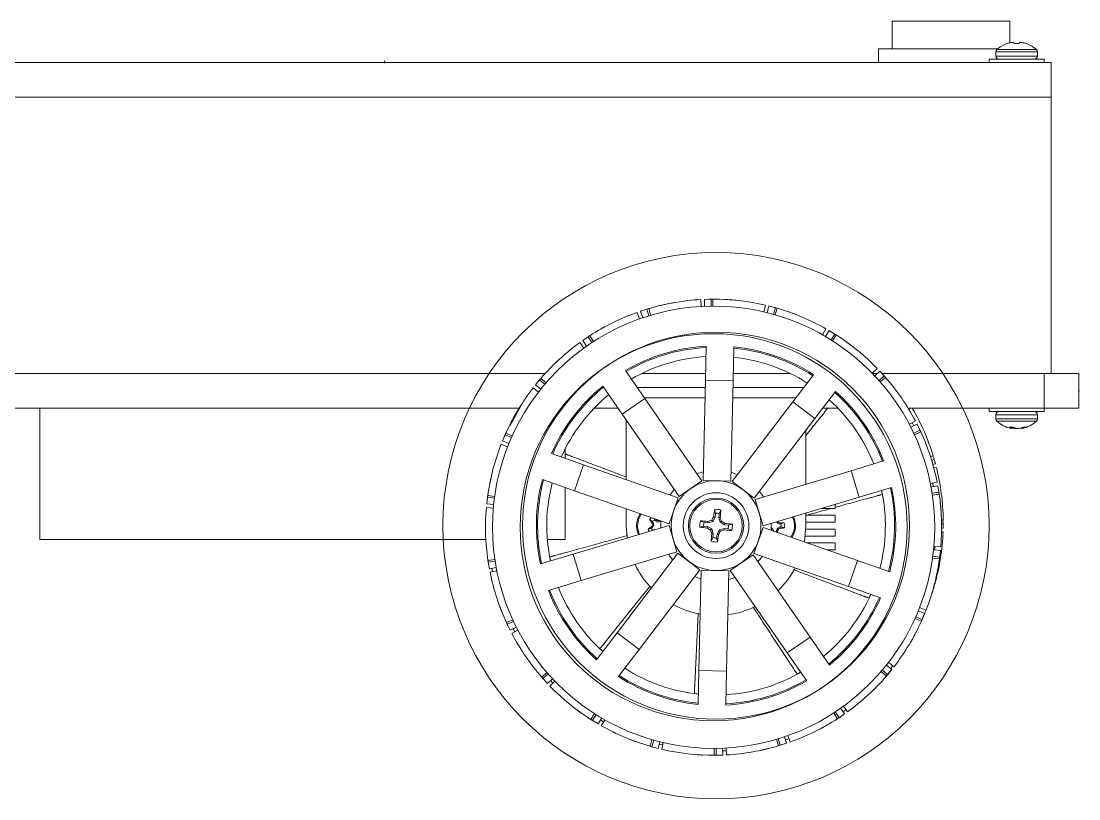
# Model space of a CAD drawing. Header units: inches. Extents: x -1846 to 3013, y 0 to 1997.
# Drawn here: x 1932.3 to 2008.8, y 735.4 to 791.7 of the extents above; entities that cross this region are included whole.
import ezdxf

# ---------------------------------------------------------------- set-up
doc = ezdxf.new("R2010")
doc.units = ezdxf.units.IN
doc.layers.get('0').update_dxf_attribs({"color": 2, "lineweight": 0})

msp = doc.modelspace()

# ---------------------------------------------------------------- linework, layer by layer
for p, q in [((1995.286, 791.679), (1995.286, 789.679)), ((1995.286, 791.679), (2003.786, 791.679)), ((2003.786, 791.679), (2003.786, 790.11)), ((2003.57, 790.054), (2003.595, 790.054)), ((2004.09, 790.136), (2004.097, 790.054)), ((2004.097, 790.054), (2004.475, 790.054)), ((2004.475, 790.054), (2004.482, 790.136)), ((2004.977, 790.054), (2005.002, 790.054)), ((1994.286, 789.679), (1994.286, 788.679)), ((1994.286, 789.679), (2002.921, 789.679)), ((2002.786, 789.458), (2002.786, 789.154)), ((2002.786, 789.458), (2005.786, 789.458)), ((2002.786, 789.154), (2005.786, 789.154)), ((2002.859, 789.624), (2005.713, 789.624)), ((2005.786, 789.154), (2005.786, 789.458)), ((1910.286, 788.679), (2006.786, 788.679)), ((1958.536, 788.679), (1958.475, 788.679)), ((1958.536, 788.679), (1958.536, 788.802)), ((2002.286, 788.929), (2002.286, 788.679)), ((2002.286, 788.929), (2006.286, 788.929)), ((2006.286, 788.679), (2006.286, 788.929)), ((2006.786, 788.679), (2006.786, 786.179)), ((2006.786, 786.179), (1910.286, 786.179)), ((2006.786, 766.179), (2006.786, 786.179)), ((1981.46, 771.039), (1981.432, 771.539)), ((1981.692, 771.551), (1982.174, 771.564)), ((1981.712, 771.051), (1981.692, 771.551)), ((1982.179, 771.064), (1982.174, 771.564)), ((1982.174, 771.564), (1982.308, 771.554)), ((1982.309, 771.064), (1982.308, 771.564)), ((1983.546, 771.522), (1983.692, 771.511)), ((1983.709, 771.509), (1984.077, 771.463)), ((1977.074, 770.695), (1977.533, 770.843)), ((1977.234, 770.222), (1977.074, 770.695)), ((1977.533, 770.843), (1977.717, 770.883)), ((1977.679, 770.365), (1977.533, 770.843)), ((1977.803, 770.402), (1977.661, 770.882)), ((1979.022, 771.224), (1979.388, 771.282)), ((1985.997, 770.645), (1986.111, 771.132)), ((1986.242, 770.586), (1986.364, 771.071)), ((1986.364, 771.071), (1986.829, 770.947)), ((1986.694, 770.466), (1986.829, 770.947)), ((1986.819, 770.43), (1986.958, 770.911)), ((1986.829, 770.947), (1986.955, 770.901)), ((1976.996, 770.139), (1976.829, 770.61)), ((1990.24, 768.989), (1990.486, 769.424)), ((1990.458, 768.863), (1990.711, 769.295)), ((1990.711, 769.295), (1991.123, 769.045)), ((1972.966, 768.018), (1972.673, 768.422)), ((1972.885, 768.573), (1973.283, 768.844)), ((1973.172, 768.164), (1972.885, 768.573)), ((1973.283, 768.844), (1973.448, 768.935)), ((1973.558, 768.427), (1973.283, 768.844)), ((1973.667, 768.498), (1973.395, 768.917)), ((1990.857, 768.621), (1991.123, 769.045)), ((1990.967, 768.552), (1991.236, 768.973)), ((1991.123, 769.045), (1991.231, 768.964)), ((1981.828, 768.159), (1981.772, 765.699)), ((1983.827, 768.114), (1983.772, 765.654)), ((1970.815, 766.854), (1971.092, 767.102)), ((1910.286, 766.179), (1970.164, 766.179)), ((1970.164, 766.179), (1911.462, 766.179)), ((1975.977, 766.403), (1977.379, 764.38)), ((1977.145, 766.179), (1981.783, 766.179)), ((1983.784, 766.179), (1987.927, 766.179)), ((1989.593, 766.097), (1988.102, 764.138)), ((1993.843, 766.205), (1994.202, 766.553)), ((1993.869, 766.179), (1994.184, 766.179)), ((1994.018, 766.023), (1994.382, 766.365)), ((1994.382, 766.365), (1994.707, 766.009)), ((1994.552, 766.179), (2006.786, 766.179)), ((2006.286, 766.179), (1994.552, 766.179)), ((2006.286, 763.679), (2006.286, 766.179)), ((2006.786, 766.179), (2008.786, 766.179)), ((2008.786, 766.179), (2008.786, 763.679)), ((1969.463, 765.357), (1969.768, 765.729)), ((1969.853, 765.045), (1969.463, 765.357)), ((1969.768, 765.729), (1969.901, 765.862)), ((1970.15, 765.406), (1969.768, 765.729)), ((1970.234, 765.505), (1969.855, 765.831)), ((1981.772, 765.699), (1981.609, 758.453)), ((1983.772, 765.654), (1981.772, 765.699)), ((1983.772, 765.654), (1983.609, 758.408)), ((1994.332, 765.678), (1994.707, 766.009)), ((1994.418, 765.58), (1994.795, 765.909)), ((1994.707, 766.009), (1994.787, 765.902)), ((1969.698, 764.847), (1969.302, 765.152)), ((1974.333, 765.264), (1975.735, 763.241)), ((1981.761, 765.179), (1976.825, 765.179)), ((1988.894, 765.179), (1983.761, 765.179)), ((1991.184, 764.885), (1989.693, 762.927)), ((2008.786, 764.929), (2008.725, 764.929)), ((2008.786, 764.929), (2008.786, 765.052)), ((1967.639, 762.421), (1968.551, 764.097)), ((1977.379, 764.38), (1975.735, 763.241)), ((1981.744, 764.429), (1977.345, 764.429)), ((1977.379, 764.38), (1981.506, 758.422)), ((1988.102, 764.138), (1983.711, 758.373)), ((1988.323, 764.429), (1983.744, 764.429)), ((1989.693, 762.927), (1988.102, 764.138)), ((1968.286, 763.679), (1911.462, 763.679)), ((1933.607, 763.679), (1933.607, 754.179)), ((1967.961, 763.124), (1968.157, 763.44)), ((1975.431, 763.679), (1973.715, 763.679)), ((1975.735, 763.241), (1979.862, 757.283)), ((1991.357, 763.679), (1990.266, 763.679)), ((2006.286, 763.679), (1996.432, 763.679)), ((1996.472, 763.612), (1996.585, 763.679)), ((2002.286, 763.679), (2002.286, 763.429)), ((2006.286, 763.429), (2002.286, 763.429)), ((2002.786, 763.204), (2002.786, 762.9)), ((2005.786, 763.204), (2002.786, 763.204)), ((2005.786, 762.9), (2005.786, 763.204)), ((2006.286, 763.429), (2006.286, 763.679)), ((2008.786, 763.679), (2006.286, 763.679)), ((1976.036, 758.513), (1976.036, 762.806)), ((1989.693, 762.927), (1985.302, 757.161)), ((1996.517, 762.518), (1996.959, 762.751)), ((1996.633, 762.294), (1997.079, 762.52)), ((1996.736, 762.631), (1996.85, 762.403)), ((1997.079, 762.52), (1997.29, 762.087)), ((2005.786, 762.9), (2002.786, 762.9)), ((2005.713, 762.734), (2002.859, 762.734)), ((2004.066, 762.304), (2003.75, 762.304)), ((2003.924, 762.304), (2003.917, 762.221)), ((2003.95, 762.304), (2003.941, 762.208)), ((2004.078, 762.297), (2004.08, 762.221)), ((2004.214, 762.232), (2004.214, 762.208)), ((2004.627, 762.256), (2004.631, 762.208)), ((2004.703, 762.282), (2004.707, 762.221)), ((2004.968, 762.304), (2004.761, 762.304)), ((1967.085, 761.306), (1967.274, 761.75)), ((1967.274, 761.75), (1967.364, 761.915)), ((1967.731, 761.547), (1967.274, 761.75)), ((1967.784, 761.666), (1967.329, 761.872)), ((1989.036, 758.174), (1989.036, 762.064)), ((1996.838, 761.874), (1997.29, 762.087)), ((1996.892, 761.757), (1997.347, 761.966)), ((1997.29, 762.087), (1997.337, 761.961)), ((1967.455, 760.883), (1966.989, 761.065)), ((1967.548, 761.117), (1967.085, 761.306)), ((1971.607, 760.712), (1971.607, 760.063)), ((1970.632, 760.404), (1972.956, 759.591)), ((1998.046, 760.181), (1998.241, 760.242)), ((1998.117, 759.899), (1998.326, 759.959)), ((1998.221, 760.235), (1998.326, 759.959)), ((1998.226, 760.237), (1998.256, 760.143)), ((1998.315, 759.956), (1998.412, 759.65)), ((1972.956, 759.591), (1972.295, 757.703)), ((1972.956, 759.591), (1979.796, 757.197)), ((1994.663, 759.864), (1992.305, 759.156)), ((1998.209, 759.596), (1998.412, 759.65)), ((1998.292, 759.352), (1998.477, 759.398)), ((1969.972, 758.517), (1972.295, 757.703)), ((1981.506, 758.422), (1979.862, 757.283)), ((1983.609, 758.408), (1981.609, 758.453)), ((1992.305, 759.156), (1985.364, 757.072)), ((1992.88, 757.24), (1992.305, 759.156)), ((1971.607, 757.944), (1971.607, 754.179)), ((1972.295, 757.703), (1979.135, 755.309)), ((1985.302, 757.161), (1983.711, 758.373)), ((1995.238, 757.948), (1992.88, 757.24)), ((1994.497, 757.726), (1994.575, 757.443)), ((1998.043, 758.228), (1998.533, 758.326)), ((1998.091, 757.98), (1998.583, 758.071)), ((1998.583, 758.071), (1998.664, 757.596)), ((1965.945, 756.75), (1966.002, 757.229)), ((1966.002, 757.229), (1966.041, 757.413)), ((1966.497, 757.163), (1966.002, 757.229)), ((1966.515, 757.292), (1966.02, 757.362)), ((1979.796, 757.197), (1979.135, 755.309)), ((1985.939, 755.156), (1985.364, 757.072)), ((1992.88, 757.24), (1985.939, 755.156)), ((1998.17, 757.52), (1998.664, 757.596)), ((1998.189, 757.391), (1998.684, 757.464)), ((1998.664, 757.596), (1998.673, 757.462)), ((1966.419, 756.448), (1965.921, 756.492)), ((1966.443, 756.699), (1965.945, 756.75)), ((1976.036, 755.179), (1976.036, 756.394)), ((1982.497, 756.075), (1982.433, 756.358)), ((1982.765, 756.046), (1982.888, 756.309)), ((1990.177, 756.429), (1991.161, 756.429)), ((1991.161, 756.724), (1991.161, 756.429)), ((1998.763, 756.839), (1998.8, 756.464)), ((1977.932, 755.481), (1977.726, 755.625)), ((1977.989, 755.404), (1977.907, 755.365)), ((1977.932, 755.481), (1977.989, 755.404)), ((1977.989, 755.404), (1978.034, 755.218)), ((1978.105, 755.608), (1978.084, 755.677)), ((1978.162, 755.53), (1978.105, 755.608)), ((1978.162, 755.53), (1978.224, 755.597)), ((1978.325, 755.43), (1978.162, 755.53)), ((1978.325, 755.43), (1978.34, 755.527)), ((1978.511, 755.475), (1978.325, 755.43)), ((1978.511, 755.475), (1978.482, 755.538)), ((1978.549, 755.504), (1978.511, 755.475)), ((1981.669, 755.408), (1981.405, 755.53)), ((1981.952, 755.377), (1981.669, 755.408)), ((1981.952, 755.377), (1981.942, 755.488)), ((1982.295, 755.478), (1981.952, 755.377)), ((1982.295, 755.478), (1982.219, 755.572)), ((1982.467, 755.792), (1982.295, 755.478)), ((1982.467, 755.792), (1982.361, 755.825)), ((1982.497, 756.075), (1982.467, 755.792)), ((1982.734, 755.763), (1982.765, 756.046)), ((1982.734, 755.763), (1982.845, 755.773)), ((1982.835, 755.42), (1982.734, 755.763)), ((1982.835, 755.42), (1982.929, 755.495)), ((1983.149, 755.248), (1982.835, 755.42)), ((1983.149, 755.248), (1983.182, 755.354)), ((1986.601, 755.353), (1986.533, 755.323)), ((1986.601, 755.353), (1986.599, 755.355)), ((1986.601, 755.355), (1986.601, 755.353)), ((1986.961, 755.364), (1986.921, 755.451)), ((1986.961, 755.364), (1987.028, 755.435)), ((1987.139, 755.296), (1986.961, 755.364)), ((1987.139, 755.296), (1987.154, 755.386)), ((1987.235, 755.299), (1987.471, 755.388)), ((1989.036, 755.179), (1989.036, 756.086)), ((1991.161, 755.929), (1989.036, 755.929)), ((1989.036, 755.429), (1991.161, 755.429)), ((1991.161, 755.929), (1991.161, 755.429)), ((1998.85, 755.601), (1998.972, 755.602)), ((1998.951, 755.602), (1998.974, 755.308)), ((1998.956, 755.602), (1998.958, 755.504)), ((1972.192, 753.117), (1979.133, 755.201)), ((1976.036, 755.179), (1976.097, 754.29)), ((1977.857, 754.998), (1977.616, 754.924)), ((1977.935, 755.055), (1977.857, 754.998)), ((1977.935, 755.055), (1977.868, 755.117)), ((1978.034, 755.218), (1977.935, 755.055)), ((1978.034, 755.218), (1977.938, 755.233)), ((1978.055, 754.878), (1978.061, 754.882)), ((1978.061, 754.882), (1978.107, 754.893)), ((1978.061, 754.882), (1978.062, 754.88)), ((1979.133, 755.201), (1979.708, 753.286)), ((1981.64, 755.14), (1981.356, 755.076)), ((1981.64, 755.14), (1981.923, 755.109)), ((1981.923, 755.109), (1981.89, 755.004)), ((1981.923, 755.109), (1982.237, 754.938)), ((1982.237, 754.938), (1982.143, 754.862)), ((1982.338, 754.595), (1982.227, 754.585)), ((1982.237, 754.938), (1982.338, 754.595)), ((1982.338, 754.595), (1982.307, 754.312)), ((1982.605, 754.566), (1982.777, 754.88)), ((1982.777, 754.88), (1983.12, 754.98)), ((1982.777, 754.88), (1982.853, 754.786)), ((1983.12, 754.98), (1983.13, 754.87)), ((1983.12, 754.98), (1983.403, 754.95)), ((1983.432, 755.218), (1983.149, 755.248)), ((1983.403, 754.95), (1983.667, 754.827)), ((1983.432, 755.218), (1983.716, 755.281)), ((1985.276, 753.16), (1985.937, 755.048)), ((1992.777, 752.654), (1985.937, 755.048)), ((1986.533, 755.023), (1986.611, 754.993)), ((1986.611, 754.993), (1986.544, 754.922)), ((1986.611, 754.993), (1986.69, 754.819)), ((1986.69, 754.819), (1986.63, 754.805)), ((1986.69, 754.819), (1986.691, 754.784)), ((1986.904, 754.826), (1986.971, 755.004)), ((1986.904, 754.826), (1986.993, 754.811)), ((1986.907, 754.729), (1986.904, 754.826)), ((1986.907, 754.729), (1986.916, 754.705)), ((1986.971, 755.004), (1987.146, 755.082)), ((1986.971, 755.004), (1987.043, 754.937)), ((1987.235, 755.299), (1987.139, 755.296)), ((1987.146, 755.082), (1987.242, 755.085)), ((1987.146, 755.082), (1987.166, 754.994)), ((1987.242, 755.085), (1987.482, 755.01)), ((1991.161, 754.929), (1989.031, 754.929)), ((1991.161, 754.929), (1991.161, 754.429)), ((1998.84, 755.308), (1998.974, 755.308)), ((1998.854, 754.989), (1998.969, 754.987)), ((1998.856, 754.731), (1998.961, 754.727)), ((1998.962, 755.308), (1998.969, 754.987)), ((1933.607, 754.179), (1965.883, 754.179)), ((1970.327, 754.179), (1971.607, 754.179)), ((1982.307, 754.312), (1982.184, 754.048)), ((1982.575, 754.283), (1982.605, 754.566)), ((1982.575, 754.283), (1982.639, 753.999)), ((1982.605, 754.566), (1982.711, 754.533)), ((1988.993, 754.429), (1991.161, 754.429)), ((1991.161, 753.929), (1989.135, 753.929)), ((1991.161, 753.929), (1991.161, 753.429)), ((1969.834, 752.41), (1972.192, 753.117)), ((1972.192, 753.117), (1972.767, 751.202)), ((1972.767, 751.202), (1979.708, 753.286)), ((1975.379, 747.431), (1979.77, 753.197)), ((1979.77, 753.197), (1981.361, 751.985)), ((1983.566, 751.935), (1985.21, 753.074)), ((1989.337, 747.117), (1985.21, 753.074)), ((1992.116, 750.766), (1985.276, 753.16)), ((1990.563, 753.429), (1991.161, 753.429)), ((1998.275, 753.43), (1998.773, 753.379)), ((1998.299, 753.681), (1998.797, 753.637)), ((1998.382, 753.672), (1998.353, 753.421)), ((1998.773, 753.379), (1998.716, 752.9)), ((1966.529, 752.738), (1966.034, 752.665)), ((1966.054, 752.533), (1966.041, 752.721)), ((1966.549, 752.61), (1966.054, 752.533)), ((1966.135, 752.058), (1966.054, 752.533)), ((1970.575, 752.632), (1970.497, 752.915)), ((1992.116, 750.766), (1992.777, 752.654)), ((1995.1, 751.841), (1992.777, 752.654)), ((1998.203, 752.837), (1998.698, 752.767)), ((1998.221, 752.966), (1998.716, 752.9)), ((1998.716, 752.9), (1998.688, 752.769)), ((1966.627, 752.149), (1966.135, 752.058)), ((1966.675, 751.902), (1966.185, 751.803)), ((1966.305, 752.089), (1966.358, 751.838)), ((1976.97, 746.219), (1981.361, 751.985)), ((1981.3, 744.704), (1981.463, 751.949)), ((1981.463, 751.949), (1983.463, 751.904)), ((1983.3, 744.659), (1983.463, 751.904)), ((1987.693, 745.978), (1983.566, 751.935)), ((1998.48, 751.548), (1998.448, 751.405)), ((1970.409, 750.494), (1972.767, 751.202)), ((1994.44, 749.953), (1992.116, 750.766)), ((1998.346, 750.951), (1998.285, 750.662)), ((1998.353, 750.954), (1998.326, 750.855)), ((1998.339, 750.953), (1998.367, 750.945)), ((1993.71, 750.209), (1993.606, 749.934)), ((1998.098, 750.112), (1998.109, 750.108)), ((1998.289, 750.72), (1998.19, 750.355)), ((1966.896, 749.308), (1966.846, 749.445)), ((1997.264, 749.246), (1997.729, 749.064)), ((1996.934, 748.463), (1997.389, 748.257)), ((1996.987, 748.582), (1997.444, 748.379)), ((1997.17, 749.012), (1997.633, 748.823)), ((1997.633, 748.823), (1997.444, 748.379)), ((1967.428, 748.042), (1967.362, 748.218)), ((1967.826, 748.372), (1967.372, 748.163)), ((1967.881, 748.255), (1967.428, 748.042)), ((1967.64, 747.609), (1967.428, 748.042)), ((1968.086, 747.835), (1967.64, 747.609)), ((1967.859, 747.72), (1967.98, 747.494)), ((1997.444, 748.379), (1997.38, 748.261)), ((1968.201, 747.611), (1967.759, 747.378)), ((1973.888, 745.473), (1975.379, 747.431)), ((1975.379, 747.431), (1976.97, 746.219)), ((1987.693, 745.978), (1989.337, 747.117)), ((1990.739, 745.093), (1989.337, 747.117)), ((1996.836, 747.148), (1996.765, 747.021)), ((1997.119, 747.689), (1996.946, 747.353)), ((1974.356, 746.088), (1974.127, 746.271)), ((1975.479, 744.261), (1976.97, 746.219)), ((1989.095, 743.955), (1987.693, 745.978)), ((1969.144, 745.184), (1969.057, 745.302)), ((1981.245, 742.243), (1981.3, 744.704)), ((1981.3, 744.704), (1983.3, 744.659)), ((1983.244, 742.198), (1983.3, 744.659)), ((1994.568, 744.723), (1994.95, 744.4)), ((1994.865, 745.084), (1995.256, 744.772)), ((1995.256, 744.772), (1994.95, 744.4)), ((1995.021, 745.283), (1995.416, 744.977)), ((1995.168, 744.84), (1995.332, 745.04)), ((1970.011, 744.12), (1969.898, 744.27)), ((1970.3, 744.549), (1969.923, 744.22)), ((1970.386, 744.451), (1970.011, 744.12)), ((1970.336, 743.764), (1970.011, 744.12)), ((1970.701, 744.106), (1970.336, 743.764)), ((1970.875, 743.924), (1970.516, 743.576)), ((1970.555, 743.97), (1970.733, 743.787)), ((1988.655, 744.59), (1988.409, 744.429)), ((1994.484, 744.625), (1994.863, 744.298)), ((1994.95, 744.4), (1994.855, 744.305)), ((1981.262, 743.016), (1980.969, 743.029)), ((1973.751, 741.578), (1973.482, 741.156)), ((1991.051, 741.632), (1991.323, 741.212)), ((1991.16, 741.703), (1991.435, 741.285)), ((1991.546, 741.965), (1991.834, 741.556)), ((1991.72, 741.714), (1991.933, 741.861)), ((1991.752, 742.112), (1992.045, 741.707)), ((1973.595, 741.084), (1973.444, 741.197)), ((1973.861, 741.508), (1973.595, 741.084)), ((1974.007, 740.835), (1973.595, 741.084)), ((1974.26, 741.266), (1974.007, 740.835)), ((1974.479, 741.14), (1974.232, 740.705)), ((1991.435, 741.285), (1991.27, 741.195)), ((1991.834, 741.556), (1991.435, 741.285)), ((1976.584, 739.608), (1976.447, 739.66)), ((1977.899, 739.699), (1977.76, 739.218)), ((1978.024, 739.663), (1977.889, 739.182)), ((1978.476, 739.543), (1978.354, 739.058)), ((1978.721, 739.484), (1978.607, 738.997)), ((1986.915, 739.727), (1987.057, 739.248)), ((1987.039, 739.764), (1987.185, 739.286)), ((1987.185, 739.286), (1987.054, 739.257)), ((1987.644, 739.434), (1987.185, 739.286)), ((1987.484, 739.908), (1987.644, 739.434)), ((1987.558, 739.683), (1987.802, 739.764)), ((1987.722, 739.99), (1987.89, 739.519)), ((1977.889, 739.182), (1977.712, 739.247)), ((1978.354, 739.058), (1977.889, 739.182)), ((1982.409, 739.065), (1982.411, 738.565)), ((1982.545, 738.566), (1982.411, 738.575)), ((1982.539, 739.066), (1982.545, 738.566)), ((1983.026, 738.578), (1982.545, 738.566)), ((1983.006, 739.078), (1983.026, 738.578)), ((1983.258, 739.09), (1983.286, 738.591))]:
    msp.add_line(p, q)
at = {"flags": 128}
for points in [[(1998.212, 758.262), (1998.255, 758.017), (1998.256, 758.01)], [(1978.224, 755.597), (1978.199, 755.629), (1978.191, 755.64)], [(1986.871, 754.721), (1986.88, 754.723), (1986.907, 754.729)], [(1988.928, 754.001), (1988.97, 754.254), (1989.036, 755.179)], [(1997.923, 749.585), (1997.949, 749.656), (1998.109, 750.108)], [(1997.487, 748.536), (1997.59, 748.767), (1997.718, 749.067)], [(1974.174, 741.119), (1974.188, 741.111), (1974.395, 740.993)], [(1978.435, 739.382), (1978.543, 739.355), (1978.683, 739.321)], [(1983.013, 738.889), (1983.217, 738.897), (1983.269, 738.899)]]:
    msp.add_lwpolyline(points, dxfattribs=at)
for centre, radius in [((1982.536, 755.179), 19.764), ((1982.359, 755.065), 16), ((1982.536, 755.179), 14), ((1982.359, 755.065), 14), ((1982.536, 755.179), 3.25), ((1982.536, 755.179), 2.375), ((1982.536, 755.179), 2), ((1982.536, 755.179), 1.9)]:
    msp.add_circle(centre, radius)
for centre, radius, start, end in [((2004.286, 788.066), 2.113, 109.82503, 132.49273), ((2004.286, 788.05), 2.119, 100.1662, 109.02704), ((2004.161, 788.362), 1.791, 93.96401, 97.98421), ((2003.978, 789.799), 0.355, 71.73106, 80.54851), ((2004.594, 789.799), 0.355, 99.45149, 108.26894), ((2004.411, 788.362), 1.791, 82.01579, 86.03599), ((2004.286, 788.05), 2.119, 70.97296, 79.8338), ((2004.286, 788.066), 2.113, 47.50727, 70.17497), ((2003.011, 789.458), 0.225, 132.49273, 180), ((2003.011, 789.154), 0.225, 180, 270), ((2005.561, 789.154), 0.225, 270, 0), ((2005.561, 789.458), 0.225, 0, 47.50727), ((1982.359, 755.065), 16.5, 93.21998, 106.54267), ((1982.359, 755.065), 16.5, 90.1789, 91.20245), ((1982.359, 755.065), 16.5, 76.85634, 90.17904), ((1982.359, 755.065), 16.5, 106.54267, 107.56608), ((1982.359, 755.065), 16.5, 73.81527, 74.83881), ((1982.359, 755.065), 16.5, 60.49271, 73.8154), ((1982.359, 755.065), 16.5, 109.58362, 122.90631), ((1982.359, 755.065), 16.5, 57.45163, 58.47517), ((1982.359, 755.065), 16.5, 125.94725, 139.26995), ((1982.359, 755.065), 16.5, 122.90631, 123.92972), ((1982.359, 755.065), 16.5, 44.12907, 57.45176), ((1982.536, 755.179), 13, 93.12253, 120.29908), ((1982.536, 755.179), 12.913, 93.15248, 120.26913), ((1982.536, 755.179), 12.913, 57.15248, 84.26913), ((1982.536, 755.179), 13, 57.12253, 84.29908), ((1982.536, 755.179), 12.25, 93.39322, 120.02839), ((1982.536, 755.179), 12.25, 57.39322, 84.02839), ((1982.359, 755.065), 16.5, 41.08799, 42.11154), ((1982.359, 755.065), 16.5, 139.26995, 140.29336), ((1982.359, 755.065), 16.5, 27.76544, 41.08813), ((1982.359, 755.065), 16.5, 142.31089, 155.63358), ((1982.536, 755.179), 13, 129.12253, 156.29908), ((1982.536, 755.179), 12.913, 129.15248, 156.26913), ((1982.536, 755.179), 12.25, 129.39322, 156.02839), ((1982.536, 755.179), 12.913, 21.15248, 48.26913), ((1982.536, 755.179), 13, 21.12253, 48.29908), ((1982.536, 755.179), 12.25, 21.39322, 48.02839), ((1982.474, 755.38), 16.5, 17.13641, 30.196), ((2003.011, 763.204), 0.225, 90, 180), ((2005.561, 763.204), 0.225, 0, 90), ((1982.359, 755.065), 16.5, 24.72436, 25.7479), ((2003.011, 762.9), 0.225, 180, 227.50727), ((2004.286, 764.291), 2.113, 227.50727, 259.26003), ((2004.148, 762.901), 0.718, 236.28144, 251.20099), ((2004.409, 763.771), 1.584, 252.9844, 258.01562), ((2004.509, 763.03), 0.851, 238.6315, 251.9554), ((2004.156, 763.797), 1.61, 282.02626, 292.05506), ((2004.286, 764.291), 2.113, 280.73997, 312.49273), ((2004.392, 763.673), 1.485, 282.23107, 292.81798), ((2005.561, 762.9), 0.225, 312.49273, 0), ((1982.359, 755.065), 16.5, 155.63358, 156.65699), ((1982.359, 755.065), 16.5, 11.4018, 24.72449), ((2004.017, 762.873), 0.669, 256.90109, 263.47837), ((2003.973, 762.295), 0.0924, 232.89276, 249.89323), ((2004.347, 764.258), 2.054, 262.53655, 266.28285), ((2004.1, 763.676), 1.472, 274.41147, 277.24243), ((2004.472, 763.681), 1.477, 261.1799, 265.5848), ((2004.225, 764.258), 2.054, 273.71715, 277.46345), ((2004.555, 762.873), 0.669, 276.52163, 283.09891), ((1982.359, 755.065), 16.5, 158.67453, 171.99722), ((1982.474, 755.38), 16.5, 0.77277, 14.09547), ((1982.536, 755.179), 13, 165.12253, 192.29908), ((1982.536, 755.179), 12.913, 165.15248, 192.26913), ((1982.536, 755.179), 4, 103.18832, 110.23329), ((1982.536, 755.179), 4, 67.18832, 74.23329), ((1982.536, 755.179), 12.25, 165.39322, 192.02839), ((1982.536, 755.179), 4, 139.18832, 146.23329), ((1982.536, 755.179), 4, 31.18832, 38.23329), ((1982.536, 755.179), 12.25, 345.39322, 12.02839), ((1982.536, 755.179), 12.913, 345.15248, 12.26913), ((1982.536, 755.179), 13, 345.12253, 12.29908), ((1982.359, 755.065), 16.5, 8.36072, 9.38427), ((1982.359, 755.065), 16.5, 171.99722, 173.02063), ((1982.359, 755.065), 16.5, 355.03816, 8.36085), ((1982.359, 755.065), 16.5, 175.03816, 188.36085), ((2011.58, 752.129), 29.451, 171.74382, 172.79102), ((1982.536, 755.179), 1.184, 72.72496, 94.9745), ((1953.51, 758.387), 29.451, 354.90844, 355.95563), ((1978.286, 755.179), 1.5, 145.08899, 205.22377), ((1978.286, 755.179), 1.427, 144.2676, 205.66283), ((1978.286, 755.179), 0.716, 126.39238, 141.44042), ((1995.813, 768.02), 21.927, 214.42173, 215.24978), ((2001.139, 760.727), 23.843, 192.99487, 193.32112), ((1978.286, 755.179), 0.465, 112.8409, 139.44096), ((1966.046, 735.098), 23.843, 58.96074, 59.28699), ((1983.834, 732.326), 23.843, 102.99487, 103.32112), ((1982.536, 755.179), 4, 175.18832, 182.23329), ((1982.536, 755.179), 1.184, 162.72496, 184.9745), ((1979.328, 726.152), 29.451, 84.90844, 85.95563), ((1982.536, 755.179), 0.897, 165.21071, 182.48874), ((1991.771, 723.684), 33.288, 106.67496, 107.17398), ((2011.341, 739.446), 33.288, 150.52547, 151.0245), ((1982.536, 755.179), 0.897, 75.21071, 92.48874), ((1951.041, 745.944), 33.288, 16.67496, 17.17398), ((1966.803, 726.374), 33.288, 60.52547, 61.0245), ((1979.486, 726.135), 29.451, 81.74382, 82.79102), ((1965.215, 745.48), 23.978, 24.5323, 24.64274), ((1978.441, 733.193), 23.843, 68.56601, 68.89226), ((1987.468, 733.462), 21.927, 89.99287, 90.82092), ((1986.786, 755.179), 0.716, 346.41258, 17.01156), ((1986.786, 755.179), 1.427, 324.2676, 25.66283), ((1986.786, 755.179), 1.5, 325.08899, 25.22377), ((1991.074, 737.613), 21.927, 127.03208, 127.86013), ((1978.286, 755.179), 0.716, 200.84144, 214.7658), ((1978.286, 755.179), 0.465, 202.8409, 225.21444), ((1998.366, 742.939), 23.843, 148.96074, 149.28699), ((1985.586, 784.222), 29.451, 261.74382, 262.79102), ((1998.269, 783.983), 33.288, 240.52547, 241.0245), ((2014.031, 764.414), 33.288, 196.67496, 197.17398), ((2011.562, 751.971), 29.451, 174.90844, 175.95563), ((1953.731, 770.912), 33.288, 330.52547, 331.0245), ((1973.301, 786.674), 33.288, 286.67496, 287.17398), ((1985.744, 784.205), 29.451, 264.90844, 265.95563), ((1982.536, 755.179), 0.897, 345.21071, 2.48874), ((1982.536, 755.179), 1.184, 342.72496, 4.9745), ((1982.536, 755.179), 4, 355.18832, 2.23329), ((2008.235, 764.822), 23.843, 204.53188, 204.85813), ((1964.8, 763.523), 23.843, 338.56601, 338.89226), ((1964.352, 754.489), 22.643, 0.47844, 0.81455), ((1977.143, 776.627), 23.843, 294.53188, 294.85813), ((1986.17, 776.898), 21.927, 272.60322, 273.43127), ((1986.786, 755.179), 0.465, 348.41204, 15.0121), ((1982.474, 755.38), 16.5, 344.40914, 357.73183), ((1982.536, 755.179), 1.184, 252.72496, 274.9745), ((1982.536, 755.179), 0.897, 255.21071, 272.48874), ((1953.492, 758.228), 29.451, 351.74382, 352.79102), ((1982.536, 755.179), 4, 211.18832, 218.23329), ((1982.359, 755.065), 16.5, 351.99709, 353.02063), ((1982.359, 755.065), 16.5, 188.36085, 189.38427), ((1982.536, 755.179), 6.5, 205.56069, 223.86092), ((1982.536, 755.179), 4, 319.18832, 326.23329), ((1982.359, 755.065), 16.5, 338.67453, 351.99722), ((1982.359, 755.065), 16.5, 191.4018, 204.72449), ((1982.536, 755.179), 6.5, 313.56069, 331.86092), ((1982.536, 755.179), 4, 247.18832, 254.23329), ((1982.536, 755.179), 4, 283.18832, 290.23329), ((1982.536, 755.179), 13, 201.12253, 228.29908), ((1982.536, 755.179), 12.913, 201.15248, 228.26913), ((1982.536, 755.179), 12.25, 201.39322, 228.02839), ((1982.536, 755.179), 12.25, 309.39322, 336.02839), ((1982.536, 755.179), 6.5, 241.56069, 259.86092), ((1982.536, 755.179), 6.5, 277.56069, 295.86092), ((1982.536, 755.179), 12.913, 309.15248, 336.26913), ((1982.536, 755.179), 13, 309.12253, 336.29908), ((1982.359, 755.065), 16.5, 335.63345, 336.65699), ((1982.359, 755.065), 16.5, 204.72449, 205.7479), ((1982.359, 755.065), 16.5, 322.31089, 335.63358), ((1982.359, 755.065), 16.5, 207.76544, 221.08813), ((1982.536, 755.179), 12.25, 237.39322, 264.02839), ((1982.359, 755.065), 16.5, 221.08813, 222.11154), ((1982.536, 755.179), 13, 237.12253, 264.29908), ((1982.536, 755.179), 12.913, 237.15248, 264.26913), ((1982.536, 755.179), 13, 273.12253, 300.29908), ((1982.536, 755.179), 12.913, 273.15248, 300.26913), ((1982.536, 755.179), 12.25, 273.39322, 300.02839), ((1982.359, 755.065), 16.5, 305.94725, 319.26995), ((1982.359, 755.065), 16.5, 319.26981, 320.29336), ((1982.359, 755.065), 16.5, 224.12907, 237.45176), ((1982.359, 755.065), 16.5, 237.45176, 238.47517), ((1982.359, 755.065), 16.5, 289.58362, 302.90631), ((1982.359, 755.065), 16.5, 302.90631, 303.92972), ((1982.359, 755.065), 16.5, 240.49271, 253.8154), ((1982.359, 755.065), 16.5, 286.54254, 287.56608), ((1982.359, 755.065), 16.5, 253.8154, 254.83881), ((1982.359, 755.065), 16.5, 256.85634, 270.17904), ((1982.359, 755.065), 16.5, 270.1789, 271.20245), ((1982.359, 755.065), 16.5, 273.21998, 286.54267)]:
    msp.add_arc(centre, radius, start, end)
for points, knots in [([(1983.168, 771.545), (1983.175, 771.544), (1983.189, 771.544), (1983.307, 771.537), (1983.43, 771.53), (1983.526, 771.523), (1983.546, 771.522)], [0, 0, 0, 0, 0.304092, 0.60952, 0.917222, 1, 1, 1, 1]), ([(1978.492, 771.105), (1978.499, 771.107), (1978.513, 771.11), (1978.628, 771.137), (1978.748, 771.165), (1978.841, 771.185), (1978.861, 771.189)], [0, 0, 0, 0, 0.3040915, 0.6095198, 0.9172221, 1, 1, 1, 1]), ([(1987.778, 770.649), (1987.785, 770.647), (1987.799, 770.642), (1987.909, 770.603), (1988.026, 770.562), (1988.115, 770.528), (1988.134, 770.521)], [0, 0, 0, 0, 0.304092, 0.60952, 0.917222, 1, 1, 1, 1]), ([(1974.13, 769.366), (1974.136, 769.37), (1974.148, 769.377), (1974.251, 769.435), (1974.358, 769.496), (1974.442, 769.541), (1974.46, 769.551)], [0, 0, 0, 0, 0.3040915, 0.6095198, 0.9172221, 1, 1, 1, 1]), ([(1991.95, 768.491), (1991.955, 768.487), (1991.967, 768.479), (1992.062, 768.41), (1992.162, 768.337), (1992.239, 768.28), (1992.255, 768.267)], [0, 0, 0, 0, 0.304092, 0.60952, 0.917222, 1, 1, 1, 1]), ([(1970.434, 766.468), (1970.439, 766.473), (1970.449, 766.484), (1970.53, 766.568), (1970.617, 766.657), (1970.684, 766.724), (1970.699, 766.739)], [0, 0, 0, 0, 0.3040915, 0.6095198, 0.9172221, 1, 1, 1, 1]), ([(1995.344, 765.245), (1995.348, 765.24), (1995.357, 765.229), (1995.429, 765.136), (1995.505, 765.038), (1995.562, 764.961), (1995.574, 764.945)], [0, 0, 0, 0, 0.304092, 0.60952, 0.917222, 1, 1, 1, 1]), ([(1990.619, 763.679), (1990.608, 763.666), (1990.556, 763.601), (1990.473, 763.497), (1990.253, 763.221), (1989.909, 762.791), (1989.468, 762.24), (1989.18, 761.881), (1989.036, 761.701)], [0, 0, 0, 0, 0.026414, 0.130581, 0.273438, 0.533693, 0.765507, 1, 1, 1, 1]), ([(1967.704, 762.647), (1967.708, 762.653), (1967.714, 762.666), (1967.769, 762.77), (1967.826, 762.879), (1967.872, 762.963), (1967.882, 762.981)], [0, 0, 0, 0, 0.304092, 0.60952, 0.917222, 1, 1, 1, 1]), ([(1997.778, 761.547), (1997.781, 761.54), (1997.786, 761.527), (1997.829, 761.418), (1997.875, 761.303), (1997.908, 761.213), (1997.915, 761.194)], [0, 0, 0, 0, 0.3040915, 0.6095198, 0.9172221, 1, 1, 1, 1]), ([(1997.686, 761.175), (1997.689, 761.168), (1997.694, 761.155), (1997.737, 761.045), (1997.782, 760.93), (1997.815, 760.841), (1997.822, 760.822)], [0, 0, 0, 0, 0.304092, 0.60952, 0.917222, 1, 1, 1, 1]), ([(1971.607, 760.37), (1971.609, 760.37), (1971.622, 760.365), (1971.652, 760.353), (1971.698, 760.336), (1971.747, 760.317), (1971.794, 760.3), (1971.892, 760.263), (1972.008, 760.219), (1972.176, 760.156), (1972.5, 760.033), (1973.018, 759.838), (1973.68, 759.588), (1974.333, 759.342), (1974.976, 759.099), (1975.545, 758.885), (1975.895, 758.753), (1976.036, 758.7)], [0, 0, 0, 0, 0.002147, 0.012582, 0.022381, 0.031471, 0.041162, 0.052138, 0.104696, 0.162906, 0.242736, 0.38817, 0.51771, 0.650473, 0.782327, 0.912601, 1, 1, 1, 1]), ([(1966.162, 758.211), (1966.163, 758.218), (1966.166, 758.232), (1966.189, 758.347), (1966.213, 758.468), (1966.234, 758.562), (1966.239, 758.581)], [0, 0, 0, 0, 0.304092, 0.60952, 0.917222, 1, 1, 1, 1]), ([(1994.575, 757.443), (1994.544, 757.434), (1994.505, 757.423), (1994.427, 757.402), (1994.383, 757.39), (1994.335, 757.377), (1994.285, 757.363), (1994.237, 757.35), (1994.136, 757.322), (1994.016, 757.289), (1993.843, 757.242), (1993.508, 757.15), (1992.974, 757.004), (1992.292, 756.817), (1991.689, 756.651), (1991.313, 756.548), (1991.161, 756.507)], [0, 0, 0, 0, 0.061295, 0.077572, 0.090595, 0.102824, 0.114169, 0.126264, 0.139962, 0.205555, 0.278202, 0.37783, 0.559334, 0.721002, 0.886693, 1, 1, 1, 1]), ([(1998.895, 756.985), (1998.896, 756.978), (1998.898, 756.964), (1998.908, 756.847), (1998.919, 756.724), (1998.926, 756.629), (1998.928, 756.608)], [0, 0, 0, 0, 0.304092, 0.60952, 0.917222, 1, 1, 1, 1]), ([(1990.877, 756.429), (1990.685, 756.376), (1990.275, 756.264), (1989.655, 756.094), (1989.241, 755.98), (1989.036, 755.924)], [0, 0, 0, 0, 0.309573, 0.657454, 1, 1, 1, 1]), ([(1998.787, 756.609), (1998.787, 756.602), (1998.789, 756.588), (1998.799, 756.471), (1998.81, 756.348), (1998.816, 756.252), (1998.817, 756.232)], [0, 0, 0, 0, 0.304092, 0.60952, 0.917222, 1, 1, 1, 1]), ([(1965.932, 753.52), (1965.931, 753.527), (1965.929, 753.541), (1965.919, 753.658), (1965.908, 753.781), (1965.902, 753.877), (1965.901, 753.897)], [0, 0, 0, 0, 0.304092, 0.60952, 0.917222, 1, 1, 1, 1]), ([(1970.497, 752.915), (1970.528, 752.923), (1970.567, 752.934), (1970.645, 752.955), (1970.689, 752.968), (1970.737, 752.981), (1970.787, 752.995), (1970.835, 753.008), (1970.936, 753.035), (1971.056, 753.068), (1971.229, 753.116), (1971.564, 753.207), (1972.098, 753.354), (1972.78, 753.541), (1973.453, 753.725), (1974.116, 753.907), (1974.771, 754.087), (1975.452, 754.273), (1975.899, 754.396), (1976.138, 754.461)], [0, 0, 0, 0, 0.039286, 0.049718, 0.058065, 0.065903, 0.073174, 0.080926, 0.089705, 0.131745, 0.178307, 0.242162, 0.358492, 0.46211, 0.568305, 0.673773, 0.777977, 0.881417, 1, 1, 1, 1]), ([(1993.606, 749.934), (1993.576, 749.945), (1993.538, 749.96), (1993.463, 749.988), (1993.42, 750.004), (1993.374, 750.022), (1993.325, 750.04), (1993.278, 750.058), (1993.18, 750.095), (1993.064, 750.139), (1992.896, 750.202), (1992.572, 750.324), (1992.054, 750.52), (1991.392, 750.769), (1990.739, 751.016), (1990.095, 751.258), (1989.459, 751.498), (1988.801, 751.746), (1988.369, 751.909), (1988.139, 751.996)], [0, 0, 0, 0, 0.039322, 0.049764, 0.058119, 0.065964, 0.073242, 0.081001, 0.089789, 0.131868, 0.178473, 0.242387, 0.358826, 0.46254, 0.568834, 0.674401, 0.778702, 0.882238, 1, 1, 1, 1]), ([(1998.556, 751.918), (1998.555, 751.911), (1998.552, 751.897), (1998.529, 751.782), (1998.505, 751.661), (1998.484, 751.568), (1998.48, 751.548)], [0, 0, 0, 0, 0.304092, 0.60952, 0.917222, 1, 1, 1, 1]), ([(1998.676, 752.257), (1998.669, 752.226), (1998.657, 752.162), (1998.632, 752.036), (1998.612, 751.943), (1998.607, 751.923)], [0, 0, 0, 0, 0.438891, 0.881051, 1, 1, 1, 1]), ([(1974.127, 746.271), (1974.147, 746.296), (1974.172, 746.328), (1974.223, 746.391), (1974.251, 746.426), (1974.282, 746.465), (1974.315, 746.506), (1974.346, 746.545), (1974.412, 746.627), (1974.489, 746.724), (1974.601, 746.863), (1974.818, 747.135), (1975.164, 747.567), (1975.606, 748.119), (1976.042, 748.664), (1976.472, 749.201), (1976.896, 749.732), (1977.337, 750.282), (1977.626, 750.644), (1977.78, 750.837)], [0, 0, 0, 0, 0.0392939, 0.0497285, 0.0580772, 0.0659167, 0.0731896, 0.0809432, 0.0897246, 0.1317738, 0.1783452, 0.2422137, 0.3585693, 0.4622089, 0.5684273, 0.6739178, 0.7781446, 0.8816065, 1, 1, 1, 1]), ([(1967.032, 748.954), (1967.029, 748.961), (1967.024, 748.974), (1966.981, 749.084), (1966.936, 749.199), (1966.903, 749.289), (1966.896, 749.308)], [0, 0, 0, 0, 0.304092, 0.60952, 0.917222, 1, 1, 1, 1]), ([(1988.409, 744.429), (1988.392, 744.455), (1988.369, 744.489), (1988.325, 744.557), (1988.3, 744.595), (1988.273, 744.636), (1988.244, 744.68), (1988.217, 744.721), (1988.159, 744.809), (1988.091, 744.913), (1987.992, 745.063), (1987.802, 745.353), (1987.497, 745.815), (1987.109, 746.406), (1986.725, 746.989), (1986.347, 747.564), (1985.974, 748.132), (1985.594, 748.709), (1985.347, 749.086), (1985.218, 749.281)], [0, 0, 0, 0, 0.0395421, 0.0500425, 0.0584439, 0.0663329, 0.0736517, 0.0814543, 0.0902911, 0.1326059, 0.1794714, 0.2437432, 0.3608334, 0.4651275, 0.5720166, 0.6781733, 0.7830582, 0.8871734, 1, 1, 1, 1]), ([(1980.969, 743.029), (1980.97, 743.062), (1980.972, 743.102), (1980.976, 743.182), (1980.978, 743.228), (1980.98, 743.278), (1980.983, 743.33), (1980.985, 743.38), (1980.99, 743.485), (1980.996, 743.609), (1981.004, 743.787), (1981.02, 744.134), (1981.046, 744.687), (1981.079, 745.394), (1981.111, 746.091), (1981.143, 746.778), (1981.175, 747.457), (1981.207, 748.151), (1981.229, 748.604), (1981.24, 748.841)], [0, 0, 0, 0, 0.039478, 0.049961, 0.058349, 0.066225, 0.073532, 0.081322, 0.090144, 0.13239, 0.179179, 0.243347, 0.360246, 0.464371, 0.571086, 0.67707, 0.781784, 0.88573, 1, 1, 1, 1]), ([(1997.014, 747.482), (1997.011, 747.476), (1997.004, 747.464), (1996.95, 747.359), (1996.892, 747.25), (1996.846, 747.166), (1996.836, 747.149)], [0, 0, 0, 0, 0.3040915, 0.6095198, 0.9172221, 1, 1, 1, 1]), ([(1969.374, 744.884), (1969.37, 744.889), (1969.361, 744.901), (1969.289, 744.994), (1969.214, 745.091), (1969.157, 745.168), (1969.145, 745.184)], [0, 0, 0, 0, 0.3040915, 0.6095198, 0.9172221, 1, 1, 1, 1]), ([(1994.284, 743.661), (1994.279, 743.656), (1994.269, 743.645), (1994.188, 743.561), (1994.102, 743.472), (1994.034, 743.405), (1994.019, 743.391)], [0, 0, 0, 0, 0.304092, 0.60952, 0.917222, 1, 1, 1, 1]), ([(1972.769, 741.638), (1972.763, 741.642), (1972.751, 741.65), (1972.656, 741.719), (1972.556, 741.792), (1972.48, 741.849), (1972.463, 741.862)], [0, 0, 0, 0, 0.3040915, 0.6095198, 0.9172221, 1, 1, 1, 1]), ([(1990.588, 740.763), (1990.582, 740.76), (1990.57, 740.752), (1990.468, 740.694), (1990.36, 740.634), (1990.276, 740.588), (1990.258, 740.578)], [0, 0, 0, 0, 0.304092, 0.60952, 0.917222, 1, 1, 1, 1]), ([(1976.94, 739.48), (1976.933, 739.482), (1976.92, 739.487), (1976.809, 739.526), (1976.692, 739.568), (1976.603, 739.601), (1976.584, 739.609)], [0, 0, 0, 0, 0.304092, 0.60952, 0.917222, 1, 1, 1, 1]), ([(1981.55, 738.584), (1981.543, 738.585), (1981.529, 738.585), (1981.411, 738.592), (1981.288, 738.599), (1981.193, 738.606), (1981.172, 738.608)], [0, 0, 0, 0, 0.304092, 0.60952, 0.917222, 1, 1, 1, 1]), ([(1986.226, 739.024), (1986.219, 739.022), (1986.205, 739.019), (1986.091, 738.992), (1985.97, 738.964), (1985.877, 738.944), (1985.857, 738.94)], [0, 0, 0, 0, 0.304092, 0.60952, 0.917222, 1, 1, 1, 1])]:
    msp.add_open_spline(points, degree=3, knots=knots)
for p in [(1958.536, 788.679), (2008.786, 764.929)]:
    msp.add_point(p)

doc.saveas('drawing.dxf')
